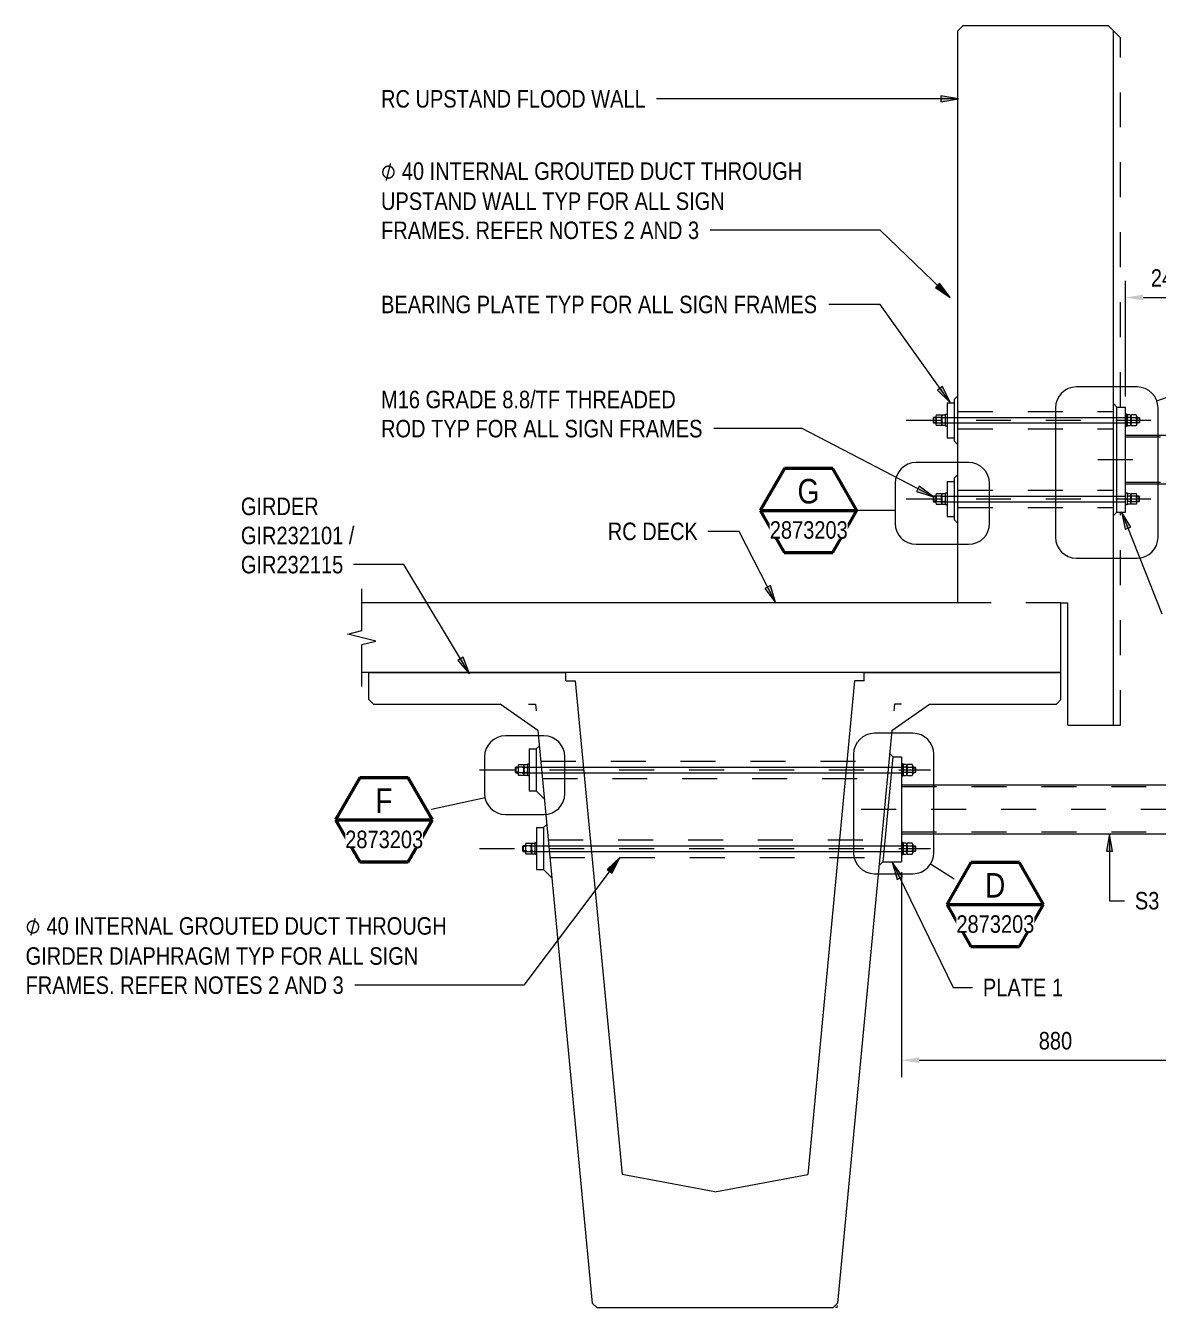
# Model space of a CAD drawing. Header units: metres. Extents: x 3.4 to 18.4, y -2.6 to 3.4.
# Drawn here: x 6.221 to 9.461, y -2.628 to 1.037 of the extents above; entities that cross this region are included whole.
import ezdxf

# ---------------------------------------------------------------- set-up
doc = ezdxf.new("R2010")
doc.units = ezdxf.units.M
doc.linetypes.add('JacobsCenter', pattern=[0.015, 0.009, -0.0015, 0.003, -0.0015])
doc.linetypes.add('JacobsDash', pattern=[0.0045, 0.003, -0.0015])
doc.layers.get('Defpoints').update_dxf_attribs({"color": 41})
for name, color, linetype, lineweight in [('A-ANNO-DIMS', 7, 'Continuous', 9), ('A-ANNO-SYMB', 7, 'Continuous', 9), ('A-DETL', 7, 'Continuous', 13), ('A-DETL-GENF', 7, 'Continuous', 9), ('A-DETL-THIN', 7, 'Continuous', 9), ('G-ANNO-TEXT', 7, 'Continuous', 9)]:
    doc.layers.add(name, color=color, linetype=linetype, lineweight=lineweight)
doc.styles.add('Arial Narrow_2', font='ARIALN.TTF', dxfattribs={"height": 0.05})
doc.styles.add('Arial Narrow_3', font='ARIALN.TTF', dxfattribs={"height": 0.07})
doc.styles.add('Segoe UI Symbol_1', font='seguisym.ttf', dxfattribs={"height": 0.05})
doc.dimstyles.new('Dimension_Standard_O__mm__2', dxfattribs={"dimscale": 0.3048, "dimtxt": 0.051172, "dimasz": 0.164042, "dimexe": 0.15748, "dimexo": 0.098425, "dimgap": 0.098425, "dimtad": 1, "dimdec": 0, "dimlfac": 1000, "dimzin": 0, "dimdsep": 46, "dimtxsty": 'Arial Narrow_2', "dimsah": 1, "dimcen": 0.09, "dimaunit": 1, "dimadec": 4, "dimazin": 0, "dimtfac": 1, "dimtdec": 4, "dimtix": 1, "dimtmove": 0, "dimatfit": 3, "dimfxl": 1, "dimtvp": 1, "dimtfill": 1, "dimtolj": 1, "dimtzin": 0, "dimlwd": 18, "dimlwe": 18, "dimarcsym": 2})

# ---------------------------------------------------------------- blocks, each defined once
blk = doc.blocks.new('1815 DEEP SUPER-T GIRDER_2D - 1815 DEEP SUPER-T GIRDER_2D-7372020-DRG-283203 - SECTION 1')
at = {"layer": 'A-DETL-GENF', "lineweight": 13}
for p, q in [((-0.99, 0.0602), (-0.4267, 0.0602)), ((-0.99, -0.0168), (-0.99, 0.0602)), ((-0.4267, 0.037), (-0.4267, 0.0602)), ((-0.4267, 0.037), (-0.3993, 0.037)), ((-0.3993, 0.037), (-0.2655, -1.3748)), ((0.3993, 0.037), (0.2655, -1.3748)), ((0.4267, 0.037), (0.3993, 0.037)), ((0.4267, 0.0602), (0.99, 0.0602)), ((0.4267, 0.037), (0.4267, 0.0602)), ((0.99, -0.0168), (0.99, 0.0602)), ((-0.977, -0.0298), (-0.99, -0.0168)), ((-0.977, -0.0298), (-0.6139, -0.0298)), ((-0.5063, -0.1056), (-0.6139, -0.0298)), ((0.5063, -0.1056), (0.6139, -0.0298)), ((0.6139, -0.0298), (0.977, -0.0298)), ((0.977, -0.0298), (0.99, -0.0168)), ((-0.5063, -0.1056), (-0.3512, -1.7429)), ((0.5063, -0.1056), (0.3512, -1.7429)), ((0, -1.4248), (-0.2655, -1.3748)), ((0, -1.4248), (0.2655, -1.3748)), ((-0.3512, -1.7429), (-0.3381, -1.7548)), ((-0.3381, -1.7548), (0.3381, -1.7548)), ((0.3381, -1.7548), (0.3512, -1.7429))]:
    blk.add_line(p, q, dxfattribs=at)
at = {"layer": 'A-DETL-GENF', "color": 8, "lineweight": 13, "true_color": 0x808080}
for p, q in [((-0.5335, -0.0298), (-0.5135, -0.0298)), ((-0.5135, -0.0298), (-0.5116, -0.0496)), ((0.5135, -0.0298), (0.5116, -0.0496)), ((0.5335, -0.0298), (0.5135, -0.0298)), ((0.3501, -1.7548), (0.3451, -1.7548)), ((0.3501, -1.7548), (0.3506, -1.7499))]:
    blk.add_line(p, q, dxfattribs=at)
blk = doc.blocks.new('CS_DET_BreakLine_ViewScale - CS_Std BreakLine-7413826-DRG-283203 - SECTION 1')
at = {"layer": 'A-DETL-GENF'}
for p, q in [((0.09, -0.04), (0.11, 0.04)), ((0.11, 0.04), (0.12, 0)), ((-0.04, 0), (0.08, 0)), ((0.08, 0), (0.09, -0.04)), ((0.12, 0), (0.24, 0))]:
    blk.add_line(p, q, dxfattribs=at)
blk = doc.blocks.new('Drafting View - SheetRef-4900799-DRG-283203 - SECTION 1')
at = {"layer": 'A-ANNO-SYMB', "lineweight": 50}
for p, q in [((-0.00346, 0.006), (-0.00693, 0)), ((0.00346, 0.006), (-0.00346, 0.006)), ((0.00693, 0), (0.00346, 0.006)), ((-0.00693, 0), (0.00693, 0)), ((-0.00693, 0), (-0.00347, -0.006)), ((0.00346, -0.006), (0.00693, 0)), ((-0.00347, -0.006), (0.00346, -0.006))]:
    blk.add_line(p, q, dxfattribs=at)
blk = doc.blocks.new('DIMBLOCK10-DRG-283203 - SECTION 1')
at = {"layer": 'A-ANNO-DIMS', "color": 0, "lineweight": 18, "transparency": 16777216}
for p, q in [((8.7268, -1.3835), (8.7268, -1.9693)), ((9.6068, -1.3835), (9.6068, -1.9693)), ((8.7768, -1.9213), (9.5568, -1.9213))]:
    blk.add_line(p, q, dxfattribs=at)
at = {"layer": 'A-ANNO-DIMS', "color": 0, "transparency": 16777216}
for points in [[(8.7768, -1.9129), (8.7768, -1.9296), (8.7268, -1.9213)], [(9.5568, -1.9129), (9.5568, -1.9296), (9.6068, -1.9213)]]:
    blk.add_solid(points, dxfattribs=at)
at = {"layer": 'Defpoints', "color": 0, "transparency": 16777216}
for p in [(8.7268, -1.3535), (9.6068, -1.3535), (9.6068, -1.9213)]:
    blk.add_point(p, dxfattribs=at)
at = {"layer": 'A-ANNO-DIMS', "color": 0, "lineweight": 18, "transparency": 16777216, "insert": (9.1668, -1.8657), "char_height": 0.05, "width": 0.114039, "attachment_point": 5, "style": 'Arial Narrow_2', "bg_fill": 3, "box_fill_scale": 1.1, "bg_fill_color": 256, "bg_fill_true_color": 13158600, "bg_fill_transparency": 0}
blk.add_mtext('\\A1;880', dxfattribs=at)
blk = doc.blocks.new('DIMBLOCK11-DRG-283203 - SECTION 1')
at = {"layer": 'A-ANNO-DIMS', "color": 0, "lineweight": 18, "transparency": 16777216}
for p, q in [((9.3675, -0.0235), (9.3675, 0.3078)), ((9.6075, -0.0235), (9.6075, 0.3078)), ((9.4175, 0.2598), (9.5575, 0.2598))]:
    blk.add_line(p, q, dxfattribs=at)
at = {"layer": 'A-ANNO-DIMS', "color": 0, "transparency": 16777216}
for points in [[(9.4175, 0.2681), (9.4175, 0.2514), (9.3675, 0.2598)], [(9.5575, 0.2681), (9.5575, 0.2514), (9.6075, 0.2598)]]:
    blk.add_solid(points, dxfattribs=at)
at = {"layer": 'Defpoints', "color": 0, "transparency": 16777216}
for p in [(9.6075, 0.2598), (9.3675, -0.0535), (9.6075, -0.0535)]:
    blk.add_point(p, dxfattribs=at)
at = {"layer": 'A-ANNO-DIMS', "color": 0, "lineweight": 18, "transparency": 16777216, "insert": (9.4875, 0.3153), "char_height": 0.05, "width": 0.114039, "attachment_point": 5, "style": 'Arial Narrow_2', "bg_fill": 3, "box_fill_scale": 1.1, "bg_fill_color": 256, "bg_fill_true_color": 13158600, "bg_fill_transparency": 0}
blk.add_mtext('\\A1;240', dxfattribs=at)

msp = doc.modelspace()

# ---------------------------------------------------------------- hatches: boundary and pattern name
at = {"layer": 'G-ANNO-TEXT'}
for points in [[(8.8892, 0.8279), (8.8392, 0.8367), (8.8392, 0.819)], [(8.8654, 0.2598), (8.8355, 0.3008), (8.8233, 0.2881)], [(8.8654, -0.0402), (8.8436, 0.0056), (8.8292, -0.0047)], [(8.8175, -0.3103), (8.7772, -0.2794), (8.7691, -0.295)], [(9.356, -0.3532), (9.3661, -0.403), (9.3825, -0.3965)], [(8.366, -0.6123), (8.3512, -0.5638), (8.3354, -0.5718)], [(7.4905, -0.816), (7.4723, -0.7686), (7.4572, -0.7777)], [(9.3213, -1.2733), (9.3125, -1.3233), (9.3301, -1.3233)], [(7.9217, -1.3409), (7.8845, -1.3755), (7.8986, -1.3861)], [(8.6997, -1.3551), (8.7136, -1.4039), (8.7295, -1.3962)]]:
    msp.add_hatch(color=256, dxfattribs=at).paths.add_polyline_path(points)

# ---------------------------------------------------------------- linework, layer by layer
at = {"layer": 'A-ANNO-SYMB', "lineweight": 18}
for p, q in [((9.4568, -0.0358), (9.7362, 0.064)), ((9.4003, 0.004), (9.2268, 0.004)), ((9.1668, -0.056), (9.1668, -0.4255)), ((9.4603, -0.4255), (9.4603, -0.056)), ((8.9185, -0.2121), (8.7681, -0.2121)), ((8.7081, -0.2721), (8.7081, -0.3858)), ((8.9785, -0.3858), (8.9785, -0.2721)), ((8.7081, -0.349), (8.5989, -0.349)), ((8.7681, -0.4458), (8.9185, -0.4458)), ((9.2268, -0.4855), (9.4003, -0.4855)), ((8.7589, -0.9862), (8.6491, -0.9862)), ((7.7034, -0.9933), (7.5935, -0.9933)), ((7.5335, -1.0533), (7.5335, -1.1585)), ((7.7634, -1.1585), (7.7634, -1.0533)), ((8.5891, -1.0462), (8.5891, -1.3277)), ((8.8189, -1.3277), (8.8189, -1.0462)), ((7.5349, -1.1712), (7.3813, -1.2045)), ((7.5935, -1.2185), (7.7034, -1.2185)), ((8.6491, -1.3877), (8.7589, -1.3877)), ((8.8097, -1.3596), (8.877, -1.402))]:
    msp.add_line(p, q, dxfattribs=at)
for centre, start, end in [((9.2268, -0.056), 90, 180), ((9.4003, -0.056), 0, 90), ((8.7681, -0.2721), 90, 180), ((8.9185, -0.2721), 0, 90), ((8.7681, -0.3858), 180, 270), ((8.9185, -0.3858), 270, 0), ((9.2268, -0.4255), 180, 270), ((9.4003, -0.4255), 270, 0), ((8.6491, -1.0462), 90, 180), ((8.7589, -1.0462), 0, 90), ((7.5935, -1.0533), 90, 180), ((7.7034, -1.0533), 0, 90), ((7.5935, -1.1585), 180, 270), ((7.7034, -1.1585), 270, 0), ((8.6491, -1.3277), 180, 270), ((8.7589, -1.3277), 270, 0)]:
    msp.add_arc(centre, 0.06, start, end, dxfattribs=at)
at = {"layer": 'A-DETL', "lineweight": 18}
for p, q in [((8.8875, 1.0222), (8.9025, 1.0372)), ((8.9025, 1.0372), (9.3175, 1.0372)), ((9.3325, 1.0222), (9.3175, 1.0372)), ((8.8875, -0.6128), (8.8875, 1.0222)), ((9.3325, -0.9628), (9.3325, 1.0222)), ((9.3425, -0.0535), (9.3325, -0.0435)), ((9.3425, -0.0535), (9.3675, -0.0535)), ((9.3425, -0.3535), (9.3425, -0.0535)), ((9.3675, -0.3535), (9.3675, -0.0535)), ((9.3675, -0.1336), (9.5825, -0.1336)), ((9.3675, -0.2733), (9.5825, -0.2733)), ((9.3425, -0.3535), (9.3325, -0.3635)), ((9.3425, -0.3535), (9.3675, -0.3535)), ((9.1825, -0.8128), (9.1825, -0.6128)), ((9.1825, -0.6128), (9.2025, -0.6128)), ((9.2025, -0.9628), (9.2025, -0.6128)), ((9.2025, -0.9628), (9.3325, -0.9628)), ((8.7268, -1.1336), (9.5825, -1.1336)), ((8.7268, -1.2733), (9.5825, -1.2733))]:
    msp.add_line(p, q, dxfattribs=at)
at = {"layer": 'A-DETL', "color": 8, "linetype": 'JacobsDash', "lineweight": 18, "true_color": 0x808080}
for p, q in [((9.3325, 1.0222), (9.3525, 1.0022)), ((9.3525, -0.0535), (9.3525, 1.0022)), ((9.3525, -0.9628), (9.3525, -0.3535)), ((9.3325, -0.9628), (9.3525, -0.9628))]:
    msp.add_line(p, q, dxfattribs=at)
at = {"layer": 'A-DETL'}
for p, q in [((8.8766, -0.0319), (8.8875, -0.021)), ((8.8766, -0.0319), (8.8766, -0.15)), ((8.8566, -0.041), (8.8566, -0.141)), ((8.8766, -0.15), (8.8875, -0.161)), ((8.8766, -0.2569), (8.8875, -0.246)), ((8.8566, -0.266), (8.8566, -0.366)), ((8.8766, -0.2569), (8.8766, -0.375)), ((8.8766, -0.375), (8.8875, -0.386)), ((7.6812, -1.031), (7.6903, -1.0219)), ((7.6612, -1.031), (7.6612, -1.151)), ((7.6812, -1.031), (7.6812, -1.151)), ((8.7018, -1.0535), (8.6734, -1.3535)), ((8.7018, -1.0535), (8.6926, -1.0443)), ((8.7018, -1.0535), (8.7268, -1.0535)), ((8.7268, -1.0535), (8.7268, -1.3535)), ((7.6812, -1.151), (7.7048, -1.1746)), ((7.6825, -1.256), (7.6825, -1.376)), ((7.7025, -1.256), (7.7116, -1.2469)), ((7.7025, -1.256), (7.7025, -1.376)), ((8.6734, -1.3535), (8.6623, -1.3646)), ((8.6734, -1.3535), (8.7268, -1.3535)), ((7.7025, -1.376), (7.7261, -1.3996))]:
    msp.add_line(p, q, dxfattribs=at)
at = {"layer": 'A-DETL', "linetype": 'JacobsCenter'}
for p, q in [((8.8566, -0.041), (8.8766, -0.041)), ((8.7396, -0.091), (9.4475, -0.091)), ((8.8566, -0.141), (8.8766, -0.141)), ((9.2884, -0.2035), (9.7189, -0.2035)), ((8.8566, -0.266), (8.8766, -0.266)), ((8.7396, -0.316), (9.4475, -0.316)), ((8.8566, -0.366), (8.8766, -0.366)), ((7.6612, -1.031), (7.6812, -1.031)), ((7.5189, -1.091), (8.8089, -1.091)), ((7.6612, -1.151), (7.6812, -1.151)), ((8.6114, -1.2035), (9.6789, -1.2035)), ((7.6825, -1.256), (7.7025, -1.256)), ((7.5189, -1.316), (8.8089, -1.316)), ((7.6825, -1.376), (7.7025, -1.376))]:
    msp.add_line(p, q, dxfattribs=at)
at = {"layer": 'A-DETL', "linetype": 'JacobsDash', "lineweight": 9}
for p, q in [((8.8875, -0.066), (9.3325, -0.066)), ((8.8875, -0.116), (9.3325, -0.116)), ((8.8875, -0.291), (9.3325, -0.291)), ((8.8875, -0.341), (9.3325, -0.341)), ((7.6945, -1.066), (8.6906, -1.066)), ((7.6992, -1.116), (8.6858, -1.116)), ((7.7158, -1.291), (8.6693, -1.291)), ((7.7206, -1.341), (8.6645, -1.341))]:
    msp.add_line(p, q, dxfattribs=at)
at = {"layer": 'A-DETL', "lineweight": 9}
for p, q in [((8.8375, -0.083), (9.3675, -0.083)), ((8.8375, -0.099), (9.3675, -0.099)), ((8.8375, -0.308), (9.3675, -0.308)), ((8.8375, -0.324), (9.3675, -0.324)), ((7.6412, -1.083), (8.7268, -1.083)), ((7.6412, -1.099), (8.7268, -1.099)), ((7.6625, -1.308), (8.7268, -1.308)), ((7.6625, -1.324), (8.7268, -1.324))]:
    msp.add_line(p, q, dxfattribs=at)
at = {"layer": 'A-DETL', "linetype": 'JacobsDash', "lineweight": 18}
for p, q in [((9.3675, -0.1386), (9.5825, -0.1386)), ((9.3675, -0.2683), (9.5825, -0.2683)), ((9.1825, -0.6128), (8.8875, -0.6128)), ((8.7268, -1.1386), (9.5825, -1.1386)), ((8.7268, -1.2683), (9.5825, -1.2683))]:
    msp.add_line(p, q, dxfattribs=at)
at = {"layer": 'A-DETL', "color": 8, "lineweight": 18, "true_color": 0x808080}
for p, q in [((8.8875, -0.6128), (7.1825, -0.6128)), ((9.1825, -0.8128), (7.1825, -0.8128))]:
    msp.add_line(p, q, dxfattribs=at)
at = {"layer": 'A-DETL-THIN'}
for p, q in [((8.8166, -0.0847), (8.8182, -0.0831)), ((8.8166, -0.0847), (8.8166, -0.0974)), ((8.8246, -0.0847), (8.8166, -0.0847)), ((8.8166, -0.0974), (8.8182, -0.099)), ((8.8246, -0.0974), (8.8166, -0.0974)), ((8.8182, -0.0831), (8.8182, -0.099)), ((8.8246, -0.0831), (8.8182, -0.0831)), ((8.8182, -0.099), (8.8246, -0.099)), ((8.8246, -0.0794), (8.8246, -0.1027)), ((8.8266, -0.0755), (8.8396, -0.0755)), ((8.8396, -0.0833), (8.8266, -0.0833)), ((8.8266, -0.0988), (8.8396, -0.0988)), ((8.8396, -0.1066), (8.8266, -0.1066)), ((8.8416, -0.0794), (8.8416, -0.1027)), ((8.8436, -0.0755), (8.8506, -0.0755)), ((8.8436, -0.0832), (8.8506, -0.0832)), ((8.8436, -0.0988), (8.8506, -0.0988)), ((8.8506, -0.1066), (8.8436, -0.1066)), ((8.8526, -0.108), (8.8526, -0.074)), ((8.8526, -0.074), (8.8566, -0.074)), ((8.8566, -0.108), (8.8526, -0.108)), ((8.8566, -0.074), (8.8566, -0.108)), ((9.3675, -0.074), (9.3675, -0.108)), ((9.3715, -0.074), (9.3675, -0.074)), ((9.3675, -0.108), (9.3715, -0.108)), ((9.3715, -0.108), (9.3715, -0.074)), ((9.3805, -0.0755), (9.3735, -0.0755)), ((9.3805, -0.0832), (9.3735, -0.0832)), ((9.3805, -0.0988), (9.3735, -0.0988)), ((9.3735, -0.1066), (9.3805, -0.1066)), ((9.3825, -0.0794), (9.3825, -0.1027)), ((9.3975, -0.0755), (9.3845, -0.0755)), ((9.3845, -0.0833), (9.3975, -0.0833)), ((9.3975, -0.0988), (9.3845, -0.0988)), ((9.3845, -0.1066), (9.3975, -0.1066)), ((9.3995, -0.0794), (9.3995, -0.1027)), ((9.3995, -0.0831), (9.4059, -0.0831)), ((9.3995, -0.0847), (9.4075, -0.0847)), ((9.3995, -0.0974), (9.4075, -0.0974)), ((9.4059, -0.099), (9.3995, -0.099)), ((9.4059, -0.0831), (9.4059, -0.099)), ((9.4075, -0.0847), (9.4059, -0.0831)), ((9.4075, -0.0974), (9.4059, -0.099)), ((9.4075, -0.0847), (9.4075, -0.0974)), ((8.8166, -0.3097), (8.8182, -0.3081)), ((8.8166, -0.3097), (8.8166, -0.3224)), ((8.8246, -0.3097), (8.8166, -0.3097)), ((8.8166, -0.3224), (8.8182, -0.324)), ((8.8246, -0.3224), (8.8166, -0.3224)), ((8.8182, -0.3081), (8.8182, -0.324)), ((8.8246, -0.3081), (8.8182, -0.3081)), ((8.8182, -0.324), (8.8246, -0.324)), ((8.8246, -0.3044), (8.8246, -0.3277)), ((8.8266, -0.3005), (8.8396, -0.3005)), ((8.8396, -0.3083), (8.8266, -0.3083)), ((8.8266, -0.3238), (8.8396, -0.3238)), ((8.8416, -0.3044), (8.8416, -0.3277)), ((8.8436, -0.3005), (8.8506, -0.3005)), ((8.8436, -0.3082), (8.8506, -0.3082)), ((8.8436, -0.3238), (8.8506, -0.3238)), ((8.8526, -0.333), (8.8526, -0.299)), ((8.8526, -0.299), (8.8566, -0.299)), ((8.8566, -0.299), (8.8566, -0.333)), ((9.3675, -0.333), (9.3675, -0.299)), ((9.3675, -0.299), (9.3715, -0.299)), ((9.3715, -0.299), (9.3715, -0.333)), ((9.3735, -0.3004), (9.3805, -0.3004)), ((9.3805, -0.3082), (9.3735, -0.3082)), ((9.3805, -0.3238), (9.3735, -0.3238)), ((9.3825, -0.3276), (9.3825, -0.3043)), ((9.3845, -0.3004), (9.3975, -0.3004)), ((9.3975, -0.3082), (9.3845, -0.3082)), ((9.3845, -0.3237), (9.3975, -0.3237)), ((9.3995, -0.3276), (9.3995, -0.3043)), ((9.4059, -0.308), (9.3995, -0.308)), ((9.3995, -0.3096), (9.4075, -0.3096)), ((9.3995, -0.3223), (9.4075, -0.3223)), ((9.3995, -0.3239), (9.4059, -0.3239)), ((9.4075, -0.3096), (9.4059, -0.308)), ((9.4059, -0.3239), (9.4059, -0.308)), ((9.4075, -0.3223), (9.4059, -0.3239)), ((9.4075, -0.3223), (9.4075, -0.3096)), ((8.8396, -0.3316), (8.8266, -0.3316)), ((8.8506, -0.3316), (8.8436, -0.3316)), ((8.8566, -0.333), (8.8526, -0.333)), ((9.3715, -0.333), (9.3675, -0.333)), ((9.3805, -0.3315), (9.3735, -0.3315)), ((9.3975, -0.3315), (9.3845, -0.3315)), ((7.6212, -1.0847), (7.6228, -1.0831)), ((7.6212, -1.0847), (7.6212, -1.0974)), ((7.6292, -1.0847), (7.6212, -1.0847)), ((7.6212, -1.0974), (7.6228, -1.099)), ((7.6292, -1.0974), (7.6212, -1.0974)), ((7.6228, -1.0831), (7.6228, -1.099)), ((7.6292, -1.0831), (7.6228, -1.0831)), ((7.6228, -1.099), (7.6292, -1.099)), ((7.6292, -1.0794), (7.6292, -1.1027)), ((7.6312, -1.0755), (7.6442, -1.0755)), ((7.6442, -1.0833), (7.6312, -1.0833)), ((7.6312, -1.0988), (7.6442, -1.0988)), ((7.6462, -1.0794), (7.6462, -1.1027)), ((7.6482, -1.0755), (7.6552, -1.0755)), ((7.6482, -1.0832), (7.6552, -1.0832)), ((7.6482, -1.0988), (7.6552, -1.0988)), ((7.6572, -1.108), (7.6572, -1.074)), ((7.6572, -1.074), (7.6612, -1.074)), ((7.6612, -1.074), (7.6612, -1.108)), ((8.7268, -1.074), (8.7268, -1.108)), ((8.7308, -1.074), (8.7268, -1.074)), ((8.7308, -1.108), (8.7308, -1.074)), ((8.7398, -1.0755), (8.7328, -1.0755)), ((8.7398, -1.0832), (8.7328, -1.0832)), ((8.7398, -1.0988), (8.7328, -1.0988)), ((8.7418, -1.0794), (8.7418, -1.1027)), ((8.7568, -1.0755), (8.7438, -1.0755)), ((8.7438, -1.0833), (8.7568, -1.0833)), ((8.7568, -1.0988), (8.7438, -1.0988)), ((8.7588, -1.0794), (8.7588, -1.1027)), ((8.7588, -1.0831), (8.7652, -1.0831)), ((8.7588, -1.0847), (8.7668, -1.0847)), ((8.7588, -1.0974), (8.7668, -1.0974)), ((8.7652, -1.099), (8.7588, -1.099)), ((8.7652, -1.0831), (8.7652, -1.099)), ((8.7668, -1.0847), (8.7652, -1.0831)), ((8.7668, -1.0974), (8.7652, -1.099)), ((8.7668, -1.0847), (8.7668, -1.0974)), ((7.6442, -1.1066), (7.6312, -1.1066)), ((7.6552, -1.1066), (7.6482, -1.1066)), ((7.6612, -1.108), (7.6572, -1.108)), ((8.7268, -1.108), (8.7308, -1.108)), ((8.7328, -1.1066), (8.7398, -1.1066)), ((8.7438, -1.1066), (8.7568, -1.1066)), ((7.6425, -1.3097), (7.6441, -1.3081)), ((7.6425, -1.3097), (7.6425, -1.3224)), ((7.6505, -1.3097), (7.6425, -1.3097)), ((7.6441, -1.3081), (7.6441, -1.324)), ((7.6505, -1.3081), (7.6441, -1.3081)), ((7.6505, -1.3044), (7.6505, -1.3277)), ((7.6525, -1.3005), (7.6655, -1.3005)), ((7.6655, -1.3083), (7.6525, -1.3083)), ((7.6675, -1.3044), (7.6675, -1.3277)), ((7.6695, -1.3005), (7.6765, -1.3005)), ((7.6695, -1.3082), (7.6765, -1.3082)), ((7.6785, -1.333), (7.6785, -1.299)), ((7.6785, -1.299), (7.6825, -1.299)), ((7.6825, -1.299), (7.6825, -1.333)), ((8.7268, -1.299), (8.7268, -1.333)), ((8.7308, -1.299), (8.7268, -1.299)), ((8.7308, -1.333), (8.7308, -1.299)), ((8.7398, -1.3005), (8.7328, -1.3005)), ((8.7398, -1.3082), (8.7328, -1.3082)), ((8.7418, -1.3044), (8.7418, -1.3277)), ((8.7568, -1.3005), (8.7438, -1.3005)), ((8.7438, -1.3083), (8.7568, -1.3083)), ((8.7588, -1.3044), (8.7588, -1.3277)), ((8.7588, -1.3081), (8.7652, -1.3081)), ((8.7588, -1.3097), (8.7668, -1.3097)), ((8.7652, -1.3081), (8.7652, -1.324)), ((8.7668, -1.3097), (8.7652, -1.3081)), ((8.7668, -1.3097), (8.7668, -1.3224)), ((7.6425, -1.3224), (7.6441, -1.324)), ((7.6505, -1.3224), (7.6425, -1.3224)), ((7.6441, -1.324), (7.6505, -1.324)), ((7.6525, -1.3238), (7.6655, -1.3238)), ((7.6655, -1.3316), (7.6525, -1.3316)), ((7.6695, -1.3238), (7.6765, -1.3238)), ((7.6765, -1.3316), (7.6695, -1.3316)), ((7.6825, -1.333), (7.6785, -1.333)), ((8.7268, -1.333), (8.7308, -1.333)), ((8.7398, -1.3238), (8.7328, -1.3238)), ((8.7328, -1.3316), (8.7398, -1.3316)), ((8.7568, -1.3238), (8.7438, -1.3238)), ((8.7438, -1.3316), (8.7568, -1.3316)), ((8.7588, -1.3224), (8.7668, -1.3224)), ((8.7652, -1.324), (8.7588, -1.324)), ((8.7668, -1.3224), (8.7652, -1.324))]:
    msp.add_line(p, q, dxfattribs=at)
for centre, radius, start, end in [((8.8364, -0.091), 0.0162, 331.2476, 28.7524), ((8.8478, -0.1027), 0.0048, 305.7181, 54.2819), ((9.3877, -0.091), 0.0162, 151.2476, 208.7524), ((9.3763, -0.1027), 0.0048, 125.7181, 234.2819), ((8.8364, -0.316), 0.0162, 331.2476, 28.7524), ((8.8478, -0.3277), 0.0048, 305.7181, 54.2819), ((9.3763, -0.3043), 0.0048, 125.7181, 234.2819), ((9.3877, -0.316), 0.0162, 151.2476, 208.7524), ((7.641, -1.091), 0.0162, 331.2476, 28.7524), ((7.6524, -1.1027), 0.0048, 305.7181, 54.2819), ((8.747, -1.091), 0.0162, 151.2476, 208.7524), ((8.7356, -1.1027), 0.0048, 125.7181, 234.2819), ((7.6623, -1.316), 0.0162, 331.2476, 28.7524), ((8.747, -1.316), 0.0162, 151.2476, 208.7524), ((7.6737, -1.3277), 0.0048, 305.7181, 54.2819), ((8.7356, -1.3277), 0.0048, 125.7181, 234.2819)]:
    msp.add_arc(centre, radius, start, end, dxfattribs=at)
for centre, major_axis, start_param, end_param in [((8.8408, -0.091), (0.0162, 0), 2.639768, 3.643417), ((8.8294, -0.0794), (0.0048, 0), 2.194195, 4.08899), ((8.8294, -0.1027), (0.0048, 0), 2.194195, 4.08899), ((8.8368, -0.0794), (0.0048, 0), 5.335788, 7.230583), ((8.8254, -0.091), (0.0162, 0), 5.781361, 6.78501), ((8.8368, -0.1027), (0.0048, 0), 5.335788, 7.230583), ((8.8578, -0.091), (0.0162, 0), 2.639768, 3.643417), ((8.8464, -0.0794), (0.0048, 0), 2.194195, 4.08899), ((8.8464, -0.1027), (0.0048, 0), 2.194195, 4.08899), ((8.8478, -0.0794), (0.0048, 0), 5.335788, 7.230583), ((9.3763, -0.0794), (0.0048, 0), 2.194195, 4.08899), ((9.3777, -0.0794), (0.0048, 0), 5.335788, 7.230583), ((9.3663, -0.091), (0.0162, 0), 5.781361, 6.78501), ((9.3777, -0.1027), (0.0048, 0), 5.335788, 7.230583), ((9.3987, -0.091), (0.0162, 0), 2.639768, 3.643417), ((9.3873, -0.0794), (0.0048, 0), 2.194195, 4.08899), ((9.3873, -0.1027), (0.0048, 0), 2.194195, 4.08899), ((9.3947, -0.0794), (0.0048, 0), 5.335788, 7.230583), ((9.3833, -0.091), (0.0162, 0), 5.781361, 6.78501), ((9.3947, -0.1027), (0.0048, 0), 5.335788, 7.230583), ((8.8408, -0.316), (0.0162, 0), 2.639768, 3.643417), ((8.8294, -0.3044), (0.0048, 0), 2.194195, 4.08899), ((8.8294, -0.3277), (0.0048, 0), 2.194195, 4.08899), ((8.8368, -0.3044), (0.0048, 0), 5.335788, 7.230583), ((8.8254, -0.316), (0.0162, 0), 5.781361, 6.78501), ((8.8368, -0.3277), (0.0048, 0), 5.335788, 7.230583), ((8.8578, -0.316), (0.0162, 0), 2.639768, 3.643417), ((8.8464, -0.3044), (0.0048, 0), 2.194195, 4.08899), ((8.8464, -0.3277), (0.0048, 0), 2.194195, 4.08899), ((8.8478, -0.3044), (0.0048, 0), 5.335788, 7.230583), ((9.3763, -0.3276), (0.0048, 0), 2.194195, 4.08899), ((9.3777, -0.3043), (0.0048, 0), 5.335788, 7.230583), ((9.3663, -0.3159), (0.0162, 0), 5.781361, 6.78501), ((9.3777, -0.3276), (0.0048, 0), 5.335788, 7.230583), ((9.3987, -0.3159), (0.0162, 0), 2.639768, 3.643417), ((9.3873, -0.3043), (0.0048, 0), 2.194195, 4.08899), ((9.3873, -0.3276), (0.0048, 0), 2.194195, 4.08899), ((9.3947, -0.3043), (0.0048, 0), 5.335788, 7.230583), ((9.3833, -0.3159), (0.0162, 0), 5.781361, 6.78501), ((9.3947, -0.3276), (0.0048, 0), 5.335788, 7.230583), ((7.6454, -1.091), (0.0162, 0), 2.639768, 3.643417), ((7.634, -1.0794), (0.0048, 0), 2.194195, 4.08899), ((7.634, -1.1027), (0.0048, 0), 2.194195, 4.08899), ((7.6414, -1.0794), (0.0048, 0), 5.335788, 7.230583), ((7.63, -1.091), (0.0162, 0), 5.781361, 6.78501), ((7.6414, -1.1027), (0.0048, 0), 5.335788, 7.230583), ((7.6624, -1.091), (0.0162, 0), 2.639768, 3.643417), ((7.651, -1.0794), (0.0048, 0), 2.194195, 4.08899), ((7.651, -1.1027), (0.0048, 0), 2.194195, 4.08899), ((7.6524, -1.0794), (0.0048, 0), 5.335788, 7.230583), ((8.7356, -1.0794), (0.0048, 0), 2.194195, 4.08899), ((8.737, -1.0794), (0.0048, 0), 5.335788, 7.230583), ((8.7256, -1.091), (0.0162, 0), 5.781361, 6.78501), ((8.737, -1.1027), (0.0048, 0), 5.335788, 7.230583), ((8.758, -1.091), (0.0162, 0), 2.639768, 3.643417), ((8.7466, -1.0794), (0.0048, 0), 2.194195, 4.08899), ((8.7466, -1.1027), (0.0048, 0), 2.194195, 4.08899), ((8.754, -1.0794), (0.0048, 0), 5.335788, 7.230583), ((8.7426, -1.091), (0.0162, 0), 5.781361, 6.78501), ((8.754, -1.1027), (0.0048, 0), 5.335788, 7.230583), ((7.6667, -1.316), (0.0162, 0), 2.639768, 3.643417), ((7.6553, -1.3044), (0.0048, 0), 2.194195, 4.08899), ((7.6627, -1.3044), (0.0048, 0), 5.335788, 7.230583), ((7.6513, -1.316), (0.0162, 0), 5.781361, 6.78501), ((7.6837, -1.316), (0.0162, 0), 2.639768, 3.643417), ((7.6723, -1.3044), (0.0048, 0), 2.194195, 4.08899), ((7.6737, -1.3044), (0.0048, 0), 5.335788, 7.230583), ((8.7356, -1.3044), (0.0048, 0), 2.194195, 4.08899), ((8.737, -1.3044), (0.0048, 0), 5.335788, 7.230583), ((8.7256, -1.316), (0.0162, 0), 5.781361, 6.78501), ((8.758, -1.316), (0.0162, 0), 2.639768, 3.643417), ((8.7466, -1.3044), (0.0048, 0), 2.194195, 4.08899), ((8.754, -1.3044), (0.0048, 0), 5.335788, 7.230583), ((8.7426, -1.316), (0.0162, 0), 5.781361, 6.78501), ((7.6553, -1.3277), (0.0048, 0), 2.194195, 4.08899), ((7.6627, -1.3277), (0.0048, 0), 5.335788, 7.230583), ((7.6723, -1.3277), (0.0048, 0), 2.194195, 4.08899), ((8.737, -1.3277), (0.0048, 0), 5.335788, 7.230583), ((8.7466, -1.3277), (0.0048, 0), 2.194195, 4.08899), ((8.754, -1.3277), (0.0048, 0), 5.335788, 7.230583)]:
    msp.add_ellipse(centre, major_axis=major_axis, ratio=0.99666, start_param=start_param, end_param=end_param, dxfattribs=at)
at = {"layer": 'G-ANNO-TEXT'}
for p, q in [((8.0267, 0.8279), (8.0253, 0.8279)), ((8.8892, 0.8279), (8.0267, 0.8279)), ((8.8892, 0.8279), (8.8392, 0.8367)), ((8.8392, 0.8367), (8.8392, 0.819)), ((8.8392, 0.819), (8.8892, 0.8279)), ((8.4739, 0.452), (8.1788, 0.452)), ((8.6652, 0.452), (8.4739, 0.452)), ((8.8654, 0.2598), (8.6652, 0.452)), ((8.8355, 0.3008), (8.8233, 0.2881)), ((8.8654, 0.2598), (8.8355, 0.3008)), ((8.8233, 0.2881), (8.8654, 0.2598)), ((8.5201, 0.24), (8.5188, 0.24)), ((8.6652, 0.24), (8.5201, 0.24)), ((8.8654, -0.0402), (8.6652, 0.24)), ((8.8436, 0.0056), (8.8292, -0.0047)), ((8.8654, -0.0402), (8.8436, 0.0056)), ((8.8292, -0.0047), (8.8654, -0.0402)), ((8.2057, -0.1151), (8.1894, -0.1151)), ((8.4424, -0.1151), (8.2057, -0.1151)), ((8.8175, -0.3103), (8.4424, -0.1151)), ((8.7772, -0.2794), (8.7691, -0.295)), ((8.8175, -0.3103), (8.7772, -0.2794)), ((8.7691, -0.295), (8.8175, -0.3103)), ((9.356, -0.3532), (9.3661, -0.403)), ((9.3825, -0.3965), (9.356, -0.3532)), ((9.356, -0.3532), (9.4712, -0.645)), ((9.3661, -0.403), (9.3825, -0.3965)), ((8.174, -0.4088), (8.1727, -0.4088)), ((8.2623, -0.4088), (8.174, -0.4088)), ((8.366, -0.6123), (8.2623, -0.4088)), ((7.2307, -0.504), (7.1587, -0.504)), ((7.303, -0.504), (7.2307, -0.504)), ((7.4905, -0.816), (7.303, -0.504)), ((8.3512, -0.5638), (8.3354, -0.5718)), ((8.3354, -0.5718), (8.366, -0.6123)), ((8.366, -0.6123), (8.3512, -0.5638)), ((7.4723, -0.7686), (7.4572, -0.7777)), ((7.4905, -0.816), (7.4723, -0.7686)), ((7.4572, -0.7777), (7.4905, -0.816)), ((9.3213, -1.2733), (9.3125, -1.3233)), ((9.3301, -1.3233), (9.3213, -1.2733)), ((9.3213, -1.2733), (9.3213, -1.465)), ((7.9217, -1.3409), (7.6463, -1.7064)), ((7.9217, -1.3409), (7.8845, -1.3755)), ((7.8986, -1.3861), (7.9217, -1.3409)), ((8.6997, -1.3551), (8.7136, -1.4039)), ((8.7295, -1.3962), (8.6997, -1.3551)), ((9.3125, -1.3233), (9.3301, -1.3233)), ((7.8845, -1.3755), (7.8986, -1.3861)), ((8.7136, -1.4039), (8.7295, -1.3962)), ((9.3213, -1.465), (9.364, -1.465)), ((7.4748, -1.7064), (7.162, -1.7064)), ((7.6463, -1.7064), (7.4748, -1.7064)), ((8.8741, -1.713), (8.9293, -1.713))]:
    msp.add_line(p, q, dxfattribs=at)

# ---------------------------------------------------------------- block references
at = {"layer": 'A-ANNO-SYMB', "lineweight": 50, "xscale": 19.99999999999999, "yscale": 19.99999999999999, "zscale": 19.99999999999999}
for p in [(8.4604, -0.349), (7.2458, -1.2338), (8.9943, -1.4759)]:
    msp.add_blockref('Drafting View - SheetRef-4900799-DRG-283203 - SECTION 1', p, dxfattribs=at)
at = {"layer": 'A-DETL-GENF', "rotation": 89.99999999999993}
msp.add_blockref('CS_DET_BreakLine_ViewScale - CS_Std BreakLine-7413826-DRG-283203 - SECTION 1', (7.1825, -0.8128), dxfattribs=at)
at = {"layer": 'A-DETL-GENF', "color": 8, "lineweight": 13, "true_color": 0x808080}
msp.add_blockref('1815 DEEP SUPER-T GIRDER_2D - 1815 DEEP SUPER-T GIRDER_2D-7372020-DRG-283203 - SECTION 1', (8.1925, -0.8729), dxfattribs=at)

# ---------------------------------------------------------------- texts
at = {"layer": 'G-ANNO-TEXT', "char_height": 0.05, "attachment_point": 1, "style": 'Arial Narrow_2', "bg_fill": 3, "box_fill_scale": 1, "bg_fill_color": 256, "bg_fill_true_color": 13158600, "bg_fill_transparency": 0}
for s, insert in [('RC UPSTAND FLOOD WALL', (7.2373, 0.8529)), ('GIRDER ', (6.8363, -0.3123)), ('GIR232101 / ', (6.8363, -0.3956)), ('RC DECK', (7.886, -0.3838)), ('GIR232115', (6.8363, -0.479))]:
    msp.add_mtext(s, dxfattribs=dict(at, insert=insert))
at = {"layer": 'G-ANNO-TEXT', "char_height": 0.05, "attachment_point": 1, "bg_fill": 3, "box_fill_scale": 1, "bg_fill_color": 256, "bg_fill_transparency": 0}
for s, insert, style in [('\\fSegoe UI Symbol|b0|i0|c254|p34|;⌀', (7.2373, 0.6463), 'Segoe UI Symbol_1'), ('UPSTAND WALL TYP FOR ALL SIGN', (7.2373, 0.5603), 'Arial Narrow_2'), ('FRAMES. REFER NOTES 2 AND 3', (7.2373, 0.477), 'Arial Narrow_2'), ('BEARING PLATE TYP FOR ALL SIGN FRAMES', (7.2373, 0.265), 'Arial Narrow_2'), ('M16 GRADE 8.8/TF THREADED ', (7.2373, -0.0068), 'Arial Narrow_2'), ('ROD TYP FOR ALL SIGN FRAMES', (7.2373, -0.0901), 'Arial Narrow_2'), ('S3', (9.394, -1.44), 'Arial Narrow_2'), ('\\fSegoe UI Symbol|b0|i0|c254|p34|;⌀', (6.2205, -1.5121), 'Segoe UI Symbol_1'), ('FRAMES. REFER NOTES 2 AND 3', (6.2205, -1.6814), 'Arial Narrow_2')]:
    msp.add_mtext(s, dxfattribs=dict(at, insert=insert, style=style))

# ---------------------------------------------------------------- next in the draw order: texts
at = {"layer": 'A-ANNO-SYMB', "char_height": 0.07, "attachment_point": 1, "style": 'Arial Narrow_3', "bg_fill": 3, "box_fill_scale": 1, "bg_fill_color": 256, "bg_fill_transparency": 0}
for s, insert in [('G', (8.4289, -0.259)), ('F', (7.2209, -1.1438)), ('D', (8.9654, -1.3859))]:
    msp.add_mtext(s, dxfattribs=dict(at, insert=insert))
at = {"layer": 'A-ANNO-SYMB', "char_height": 0.05, "attachment_point": 1, "style": 'Arial Narrow_2', "bg_fill": 3, "box_fill_scale": 1, "bg_fill_color": 256, "bg_fill_true_color": 13158600, "bg_fill_transparency": 0}
for insert in [(8.3495, -0.3798), (7.1349, -1.2647), (8.8834, -1.5067)]:
    msp.add_mtext('2873203', dxfattribs=dict(at, insert=insert))
at = {"layer": 'G-ANNO-TEXT', "char_height": 0.05, "attachment_point": 1, "style": 'Arial Narrow_2', "bg_fill": 3, "box_fill_scale": 1, "bg_fill_color": 256, "bg_fill_transparency": 0}
for s, insert in [('40 INTERNAL GROUTED DUCT THROUGH', (7.2968, 0.6463)), ('40 INTERNAL GROUTED DUCT THROUGH ', (6.2801, -1.5121)), ('GIRDER DIAPHRAGM TYP FOR ALL SIGN ', (6.2205, -1.5981)), ('PLATE 1', (8.9593, -1.688))]:
    msp.add_mtext(s, dxfattribs=dict(at, insert=insert))

# ---------------------------------------------------------------- next in the draw order: dimensions: what is measured, and where the dimension line sits
at = {"layer": 'A-ANNO-DIMS', "lineweight": 18}
dim = msp.add_linear_dim(base=(9.6075, 0.2598), p1=(9.3675, -0.0535), p2=(9.6075, -0.0535), dimstyle='Dimension_Standard_O__mm__2', override={"dimpost": '<>', "dimfxl": 0.24}, dxfattribs=at)
dim.commit()
dim.dimension.update_dxf_attribs({"geometry": 'DIMBLOCK11-DRG-283203 - SECTION 1', "text_midpoint": (9.4875, 0.3153)})

# ---------------------------------------------------------------- next in the draw order: linework, layer by layer
at = {"layer": 'G-ANNO-TEXT'}
msp.add_line((8.6997, -1.3551), (8.8741, -1.713), dxfattribs=at)

# ---------------------------------------------------------------- next in the draw order: dimensions: what is measured, and where the dimension line sits
at = {"layer": 'A-ANNO-DIMS', "lineweight": 18}
dim = msp.add_linear_dim(base=(9.6068, -1.9213), p1=(8.7268, -1.3535), p2=(9.6068, -1.3535), dimstyle='Dimension_Standard_O__mm__2', override={"dimpost": '<>', "dimfxl": 0.88}, dxfattribs=at)
dim.commit()
dim.dimension.update_dxf_attribs({"geometry": 'DIMBLOCK10-DRG-283203 - SECTION 1', "text_midpoint": (9.1668, -1.8657)})

doc.saveas('drawing.dxf')
